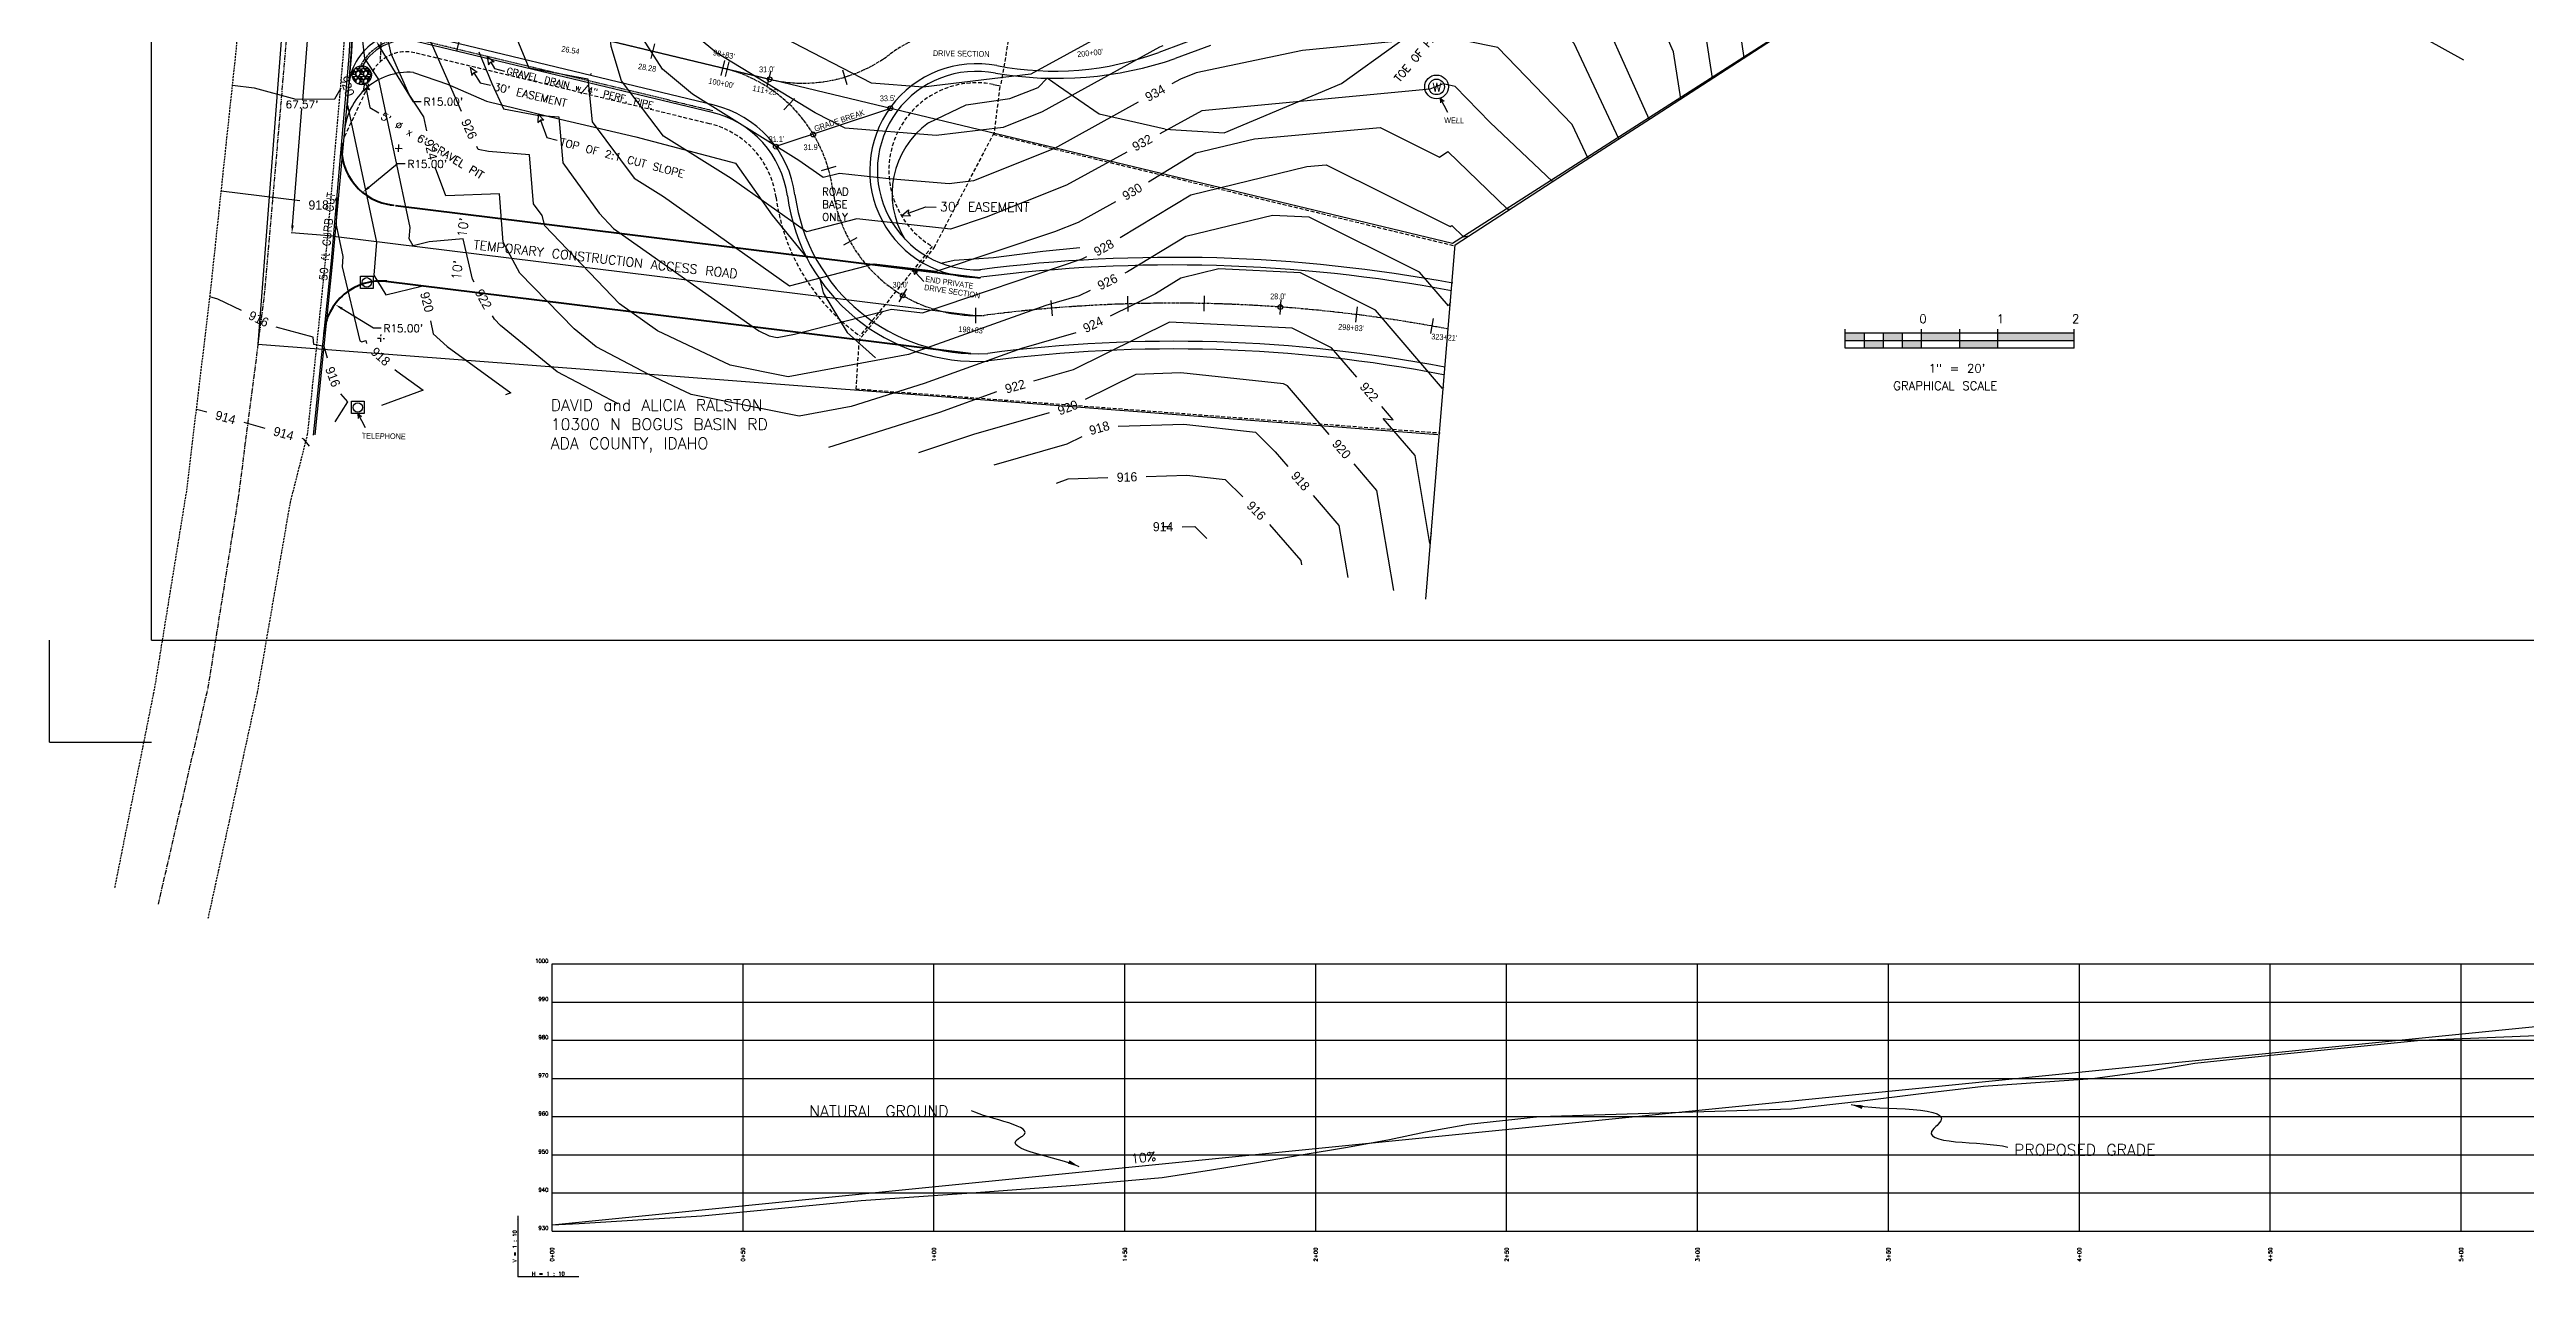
# Model space of a CAD drawing. Header units: inches. Extents: x 798 to 1921, y 392 to 1318.
# Drawn here: x 798 to 1447, y 392 to 714 of the extents above; entities that cross this region are included whole.
import ezdxf
from ezdxf.enums import TextEntityAlignment as Align

# ---------------------------------------------------------------- set-up
doc = ezdxf.new("R2010")
doc.units = ezdxf.units.IN
doc.header["$MEASUREMENT"] = 0
for name, pattern in [('CENTER', [2, 1.25, -0.25, 0.25, -0.25]), ('CENTER2', [1.125, 0.75, -0.125, 0.125, -0.125]), ('DASHED', [0.75, 0.5, -0.25]), ('DASHED2', [0.375, 0.25, -0.125]), ('DASHEDX2', [1.5, 1, -0.5]), ('Solid', [0, 0])]:
    doc.linetypes.add(name, pattern=pattern)
for name, color, linetype in [('ADJOINER', 1, 'Continuous'), ('BOUNDARY', 6, 'Continuous'), ('CENTERLINE', 7, 'CENTER'), ('CTEXT', 251, 'Continuous'), ('CTR', 251, 'Continuous'), ('CTRINDEX', 7, 'Continuous'), ('D-CL', 5, 'CENTER2'), ('D-SCRATCH', 4, 'Continuous'), ('D-TEXT', 1, 'Continuous'), ('D-VERT ALIGN', 5, 'Continuous'), ('D-WATER', 4, 'Continuous'), ('Dim', 2, 'Continuous'), ('EP', 7, 'DASHED'), ('EX-FENCE', 1, 'FENCE_B_1-00_0-10'), ('FLOWLINE', 1, 'Continuous'), ('GRID', 9, 'Continuous'), ('GRIDTEXT', 7, 'Continuous'), ('LAYER_2', 7, 'Continuous'), ('Object', 4, 'Continuous'), ('PRVT DRV', 8, 'DASHEDX2'), ('Rebar', 5, 'Continuous'), ('S-EXISTING GRADE', 1, 'Continuous'), ('TBC', 7, 'Continuous'), ('Text', 3, 'Continuous'), ('TEXT100', 1, 'Continuous'), ('TOPS', 1, 'DASHED2')]:
    doc.layers.add(name, color=color, linetype=linetype)
doc.styles.add('ROMANC', font='txt')
doc.styles.add('SPHAND', font='SPHAND', dxfattribs={"bigfont": 'SPHAND'})
doc.styles.get("Standard").update_dxf_attribs({"font": 'txt.shx', "height": 2})
doc.linetypes.add('FENCE_B_1-00_0-10', pattern='A,0.7,-0.15,[10,scadline.shx,S=0.1,R=0,X=0,Y=0],-0.15', length=1)
doc.dimstyles.get("Standard").update_dxf_attribs({"dimtxt": 1.5, "dimasz": 0.75, "dimexe": 0.18, "dimexo": 0.0625, "dimgap": 0.09, "dimtad": 0, "dimtih": 1, "dimtoh": 1, "dimzin": 0, "dimdsep": 46, "dimtxsty": 'Standard', "dimcen": 0.09, "dimadec": 0, "dimazin": 0, "dimtfac": 1, "dimtofl": 0, "dimtmove": 0, "dimatfit": 3, "dimfxl": 1, "dimtolj": 1, "dimtzin": 0, "dimarcsym": 0})

# ---------------------------------------------------------------- blocks, each defined once
blk = doc.blocks.new('*D14')
at = {"layer": 'Defpoints', "color": 0}
for p in [(883.78, 715.97), (891.62, 703.18)]:
    blk.add_point(p, dxfattribs=at)
at = {"layer": 'Dim', "color": 0, "lineweight": -2}
for p, q in [((893.53, 700.05), (884.83, 714.26)), ((895.53, 700.05), (893.53, 700.05))]:
    blk.add_line(p, q, dxfattribs=at)
at = {"layer": 'Dim', "color": 0}
blk.add_solid([(885.11, 714.44), (884.54, 714.09), (883.78, 715.97)], dxfattribs=at)
at = {"layer": 'Dim', "color": 0, "insert": (901.36, 700.05), "char_height": 2, "attachment_point": 5}
blk.add_mtext("\\A1;R15.00'", dxfattribs=at)
blk = doc.blocks.new('Tick')
at = {"layer": 'D-SCRATCH'}
blk.add_line((0, -2), (0, 2), dxfattribs=at)
blk = doc.blocks.new('*D26')
at = {"layer": 'Defpoints', "color": 0, "linetype": 'Continuous'}
for p in [(877.89, 732.16), (861.72, 665.65), (872.59, 664.8)]:
    blk.add_point(p, dxfattribs=at)
at = {"layer": 'PRVT DRV', "color": 0, "linetype": 'Continuous', "lineweight": -2}
for p, q in [((866.86, 731.02), (864.45, 700.42)), ((877.83, 732.16), (866.83, 733.03)), ((861.87, 667.65), (864.28, 698.24)), ((872.53, 664.8), (861.54, 665.67))]:
    blk.add_line(p, q, dxfattribs=at)
at = {"layer": 'PRVT DRV', "color": 0, "linetype": 'Continuous'}
for points in [[(866.52, 731.04), (867.19, 730.99), (867.01, 733.01)], [(861.54, 667.67), (862.21, 667.62), (861.72, 665.65)]]:
    blk.add_solid(points, dxfattribs=at)
at = {"layer": 'PRVT DRV', "color": 0, "linetype": 'Continuous', "lineweight": 9, "insert": (864.36, 699.33), "char_height": 2, "attachment_point": 5}
blk.add_mtext("\\A1;67.57'", dxfattribs=at)
blk = doc.blocks.new('*D27')
at = {"layer": 'Defpoints', "color": 0}
for p in [(873.13, 646.89), (885.85, 638.94)]:
    blk.add_point(p, dxfattribs=at)
at = {"layer": 'Dim', "color": 0, "lineweight": -2}
for p, q in [((883.07, 640.68), (874.83, 645.83)), ((885.07, 640.68), (883.07, 640.68))]:
    blk.add_line(p, q, dxfattribs=at)
at = {"layer": 'Dim', "color": 0}
blk.add_solid([(875, 646.11), (874.65, 645.55), (873.13, 646.89)], dxfattribs=at)
at = {"layer": 'Dim', "color": 0, "insert": (890.91, 640.68), "char_height": 2, "attachment_point": 5}
blk.add_mtext("\\A1;R15.00'", dxfattribs=at)
blk = doc.blocks.new('*D28')
at = {"layer": 'Defpoints', "color": 0}
for p in [(891.9, 685.82), (880.28, 676.34)]:
    blk.add_point(p, dxfattribs=at)
at = {"layer": 'Dim', "color": 0, "lineweight": -2}
for p, q in [((889.35, 683.74), (881.83, 677.6)), ((891.35, 683.74), (889.35, 683.74))]:
    blk.add_line(p, q, dxfattribs=at)
at = {"layer": 'Dim', "color": 0}
blk.add_solid([(881.62, 677.86), (882.04, 677.35), (880.28, 676.34)], dxfattribs=at)
at = {"layer": 'Dim', "color": 0, "insert": (897.18, 683.74), "char_height": 2, "attachment_point": 5}
blk.add_mtext("\\A1;R15.00'", dxfattribs=at)

msp = doc.modelspace()

# ---------------------------------------------------------------- hatches: boundary and pattern name
at = {"layer": 'Object'}
h = msp.add_hatch(dxfattribs=at)
h.set_pattern_fill('GRAVEL', color=256, scale=2, style=0)
h.set_pattern_definition([(228.0128, (-2.1237, 4.34445), (-15.999996464, -18.000002683), [0.269072, -26.638176]), (184.9697, (-2.3037, 4.14445), (24.000002103, 1.999982614), [0.461736, -45.71185]), (132.5104, (-2.7637, 4.10445), (19.999981437, -22.000017348), [0.325576, -32.232064]), (267.2737, (-3.5437, 3.60445), (1.9999920355, 40.00000059), [0.420476, -41.627116]), (292.8337, (-3.5637, 3.18445), (-10.000019811, 23.9999928236), [0.41231, -40.818746]), (357.2737, (-3.4037, 2.80445), (-40.00000059, 1.9999920355), [0.420476, -41.627116]), (37.6942, (-2.9837, 2.78445), (-26.0000146912, -19.9999808103), [0.556058, -55.049698]), (72.2553, (-2.5437, 3.12445), (14.0000215254, 43.9999924625), [0.524976, -51.972642]), (121.4296, (-2.3837, 3.62445), (-16.000016468, 25.999990073), [0.4219, -41.768146]), (175.2364, (-2.6037, 3.98445), (22.000001893, -1.999983065), [0.481664, -23.601526]), (222.3974, (-3.0837, 4.02445), (-24.000014702, -21.999984164), [0.622896, -61.66675]), (138.8141, (-1.5637, 3.58445), (-14.000005894, 11.999994627), [0.212602, -21.047688]), (171.4692, (-1.7237, 3.72445), (25.99999657, -4.00001582), [0.404474, -40.043022]), (225, (-2.1237, 3.7845), (-2e-16, -2.0000006), [0.282842, -2.545584]), (203.1986, (-2.2637, 4.02445), (9.99999946, 4.00000265), [0.152316, -15.07923]), (291.8014, (-2.4037, 3.96445), (-1.99999982, 6.00000055), [0.215406, -10.554924]), (30.9638, (-2.3237, 3.76445), (5.99999604, 4.00000497), [0.349858, -11.312046]), (161.5651, (-2.0237, 3.94445), (4.00000087, -1.9999968), [0.252982, -6.071574]), (16.3895, (-3.5637, 3.96445), (20.000004397, 5.99998542), [0.3544, -35.08569]), (70.3462, (-3.2237, 4.06445), (-7.999990495, -22.000004271), [0.297322, -29.434816]), (293.1986, (-2.0237, 4.34445), (-4.00000265, 9.99999946), [0.30463, -14.926916]), (343.6105, (-1.9037, 4.06445), (-20.000004397, 5.99998542), [0.3544, -35.08569]), (339.444, (-3.5637, 2.72445), (-10.00000369, 3.999991993), [0.34176, -16.746248]), (294.7751, (-3.2437, 2.60445), (-9.999984378, 22.000006844), [0.286356, -28.349286]), (66.8014, (-2.0037, 2.34445), (4.00000265, 9.99999946), [0.30463, -14.926916]), (17.354, (-1.8837, 2.62445), (-26.000004038, -7.999989005), [0.335262, -33.190848]), (69.444, (-2.9837, 2.34445), (-3.999991993, -10.00000369), [0.17088, -16.917128]), (101.3099, (-2.1237, 2.34445), (-1.99999526, 8.0000015), [0.10198, -10.096058]), (165.9638, (-2.1437, 2.44445), (6.0000011, -1.99999611), [0.41231, -7.8339]), (186.009, (-2.5437, 2.54445), (19.999999502, 1.999998635), [0.3821, -37.827846]), (303.6901, (-2.3237, 3.58445), (-2.00000267, 3.99999912), [0.288444, -6.922658]), (353.1572, (-2.1637, 3.34445), (33.999998731, -4.000015996), [0.503588, -49.855126]), (60.9454, (-1.6637, 3.28445), (-8.000000054, -14.00000077), [0.205912, -20.385348]), (90, (-1.5637, 3.4645), (-2, 2), [0.12, -1.88]), (120.2564, (-2.5837, 2.60445), (7.999989774, -14.000004912), [0.277848, -27.50704]), (48.0128, (-2.7237, 2.84445), (15.999996464, 18.000002683), [0.538144, -26.369104]), (0, (-2.3637, 3.2445), (2, 2), [0.52, -1.48]), (325.3048, (-1.8437, 3.24445), (-19.999988518, 14.000017219), [0.316228, -31.306548]), (254.0546, (-1.5837, 3.06445), (-1.99999978, -8.00000025), [0.291204, -14.269016]), (207.646, (-1.6637, 2.78445), (-37.9999916144, -20.0000154263), [0.47413, -46.938948]), (175.4261, (-2.0837, 2.56445), (-26.0000011166, 1.9999896023), [0.501598, -49.658148])])
edge = h.paths.add_edge_path()
edge.add_arc((880.019, 707.015), 2.5, 0, 360)
at = {"layer": 'Text'}
h = msp.add_hatch(color=256, dxfattribs=at)
h.paths.add_polyline_path([(1273.55, 639.457), (1268.55, 639.457), (1268.55, 637.457), (1273.55, 637.457)])
h.paths.add_polyline_path([(1278.55, 637.457), (1273.55, 637.457), (1273.55, 635.457), (1278.55, 635.457)])
h.paths.add_polyline_path([(1283.55, 639.457), (1278.55, 639.457), (1278.55, 637.457), (1283.55, 637.457)])
h.paths.add_polyline_path([(1288.55, 637.457), (1283.55, 637.457), (1283.55, 635.457), (1288.55, 635.457)])
h.paths.add_polyline_path([(1298.55, 639.457), (1288.55, 639.457), (1288.55, 637.457), (1298.55, 637.457)])
h.paths.add_polyline_path([(1308.55, 637.457), (1298.55, 637.457), (1298.55, 635.457), (1308.55, 635.457)])
h.paths.add_polyline_path([(1328.55, 639.457), (1308.55, 639.457), (1308.55, 637.457), (1328.55, 637.457)])

# ---------------------------------------------------------------- linework, layer by layer
at = {"layer": 'ADJOINER'}
for p, q in [((860.353, 735.359), (852.773, 636.486)), ((852.773, 636.486), (1161.873, 612.88))]:
    msp.add_line(p, q, dxfattribs=at)
at = {"layer": 'ADJOINER', "color": 7, "lineweight": 60}
for p, q in [((888.806, 672.872), (1041.98, 653.948)), ((886.353, 653.023), (1039.528, 634.099))]:
    msp.add_line(p, q, dxfattribs=at)
at = {"layer": 'ADJOINER', "color": 5, "linetype": 'Continuous', "ltscale": 20}
msp.add_line((872.594, 664.799), (1040.754, 644.024), dxfattribs=at)
at = {"layer": 'BOUNDARY'}
for p, q in [((1328.614, 767.268), (1165.723, 662.898)), ((1165.723, 662.898), (885.054, 730.433))]:
    msp.add_line(p, q, dxfattribs=at)
at = {"layer": 'CENTERLINE', "flags": 128}
msp.add_lwpolyline([(826.757, 489.788), (839.815, 546.667), (847.726, 596.403), (854.564, 649.46), (860.055, 713.178), (863.565, 765.577), (867.098, 814.208), (870.635, 867.286), (881.665, 930.929), (889.646, 958.989), (897.906, 973.964), (924.163, 1015.747), (962.281, 1060.133), (997.501, 1096.335), (1039.899, 1139.505), (1076.512, 1178.056), (1110.05, 1217.188), (1138.415, 1265.252), (1155.94, 1316.876)], dxfattribs=at)
at = {"layer": 'CTR'}
for points, elevation in [([(1098.944, 728.438), (1096.096, 727.842), (1083.508, 722.748), (1055.229, 707.239), (1027.062, 703.87), (1013.554, 704.947), (990.537, 716.769), (979.258, 723.624), (977.059, 725.454), (971.435, 732.451), (966.832, 736.078), (963.185, 740.483), (962.586, 747.16), (961.774, 750.043), (959.374, 750.584), (948.489, 748.404), (941.621, 769.092), (930.328, 788.328), (923.54, 806.269), (917.155, 836.45)], 938), ([(1089.828, 714.719), (1088.968, 714.371), (1058.25, 697.422), (1047.988, 693.32), (1030.474, 691.215), (1006.62, 693.117), (998.732, 697.169), (972.953, 712.836), (967.928, 717.018), (957.613, 730.187), (956.419, 740.222), (941.719, 738.034), (936.317, 751.765), (931.767, 765.473), (928.157, 771.62), (914.355, 808.104), (911.934, 819.543)], 936), ([(1083.382, 699.905), (1061.415, 687.795), (1040.22, 679.321), (1033.886, 678.56), (1018.032, 679.824), (1005.174, 681.27), (1000.891, 680.169), (994.512, 684.692), (966.648, 702.048), (958.796, 708.583), (952.815, 717.889), (951.355, 722.803), (950.814, 729.143), (945.464, 729.987), (935.921, 728.666), (932.179, 736.635), (922.924, 760.816), (922.213, 763.761), (917.429, 777.535), (909.69, 797.989)], 934), ([(906.116, 697.525), (896.948, 718.367), (894.355, 729.798), (891.132, 735.537), (891.462, 737.245), (889.651, 750.574), (885.823, 763.835), (883.469, 776.308), (881.943, 787.234), (881.861, 790.199)], 926), ([(1080.416, 686.861), (1064.581, 678.168), (1043.581, 669.772), (1034.233, 666.646), (1009.708, 669.403), (996.474, 666.002), (976.766, 679.975), (959.049, 691.041), (948.078, 705.492), (945.359, 714.534), (945.104, 717.532), (932.133, 719.576), (930.122, 719.298), (923.694, 732.987), (914.977, 755.239), (912.926, 763.739), (908.006, 777.686)], 932), ([(1242.097, 711.559), (1237.152, 745.085), (1235.002, 749.374), (1212.822, 769.927), (1206.549, 772.671), (1186.066, 773.147), (1162.233, 768.996), (1139.246, 764.18), (1132.545, 763.577)], 944), ([(897.06, 692.438), (896.304, 696.078), (892.423, 701.931), (887.716, 712.59), (885.049, 724.34), (880.145, 761.062), (879.858, 760.641), (863.051, 757.894), (861.288, 758.405), (850.198, 759.759)], 924), ([(1233.796, 706.191), (1229.943, 731.36), (1225.622, 741.096), (1203.221, 760.9), (1175.149, 762.344), (1144.635, 755.951), (1125.294, 754.212)], 942), ([(1217.205, 695.461), (1200.172, 733.479), (1198.405, 735.041), (1196.21, 735.151), (1163.94, 741.28), (1155.413, 739.494), (1149, 738.917), (1108.81, 730.503)], 938), ([(1209.207, 690.308), (1197.559, 715.278), (1188.735, 724.399), (1159.608, 730.11), (1153.505, 729.516), (1099.275, 718.163)], 936), ([(909.443, 652.773), (909, 653.581), (906.55, 664.103), (897.66, 663.327), (893.485, 662.317), (892.406, 664.092), (892.653, 667.086), (884.491, 705.857), (880.847, 711.352), (880.245, 715.976)], 922), ([(1201.21, 685.155), (1197.036, 694.103), (1177.566, 714.229), (1161.593, 717.474), (1159.676, 716.737), (1126.38, 713.493), (1098.568, 707.67), (1094.427, 705.994), (1092.209, 704.772)], 934), ([(910.685, 713.131), (914.077, 704.838), (917.129, 698.222), (925.919, 696.569), (931.588, 696.128), (932.687, 684.032), (942.154, 670.841), (945.97, 666.866), (984.008, 639.998), (986.693, 638.732), (988.838, 638.302), (993.324, 639.129), (1018.774, 645.67), (1026.912, 644.756), (1068.648, 658.876), (1069.896, 659.492)], 928), ([(1191.909, 679.133), (1175.526, 694.621), (1166.396, 704.059), (1163.226, 704.703), (1159.743, 703.365), (1100.047, 697.639), (1089.074, 691.614)], 932), ([(1070.802, 650.628), (1067.879, 649.183), (1059.152, 646.688), (1023.177, 633.792), (991.703, 627.984), (976.508, 631.035), (957.492, 640.001), (947.491, 647.065), (927.964, 667.535), (927.215, 670.269), (925.008, 673.261), (923.978, 686.165), (913.17, 687.006), (910.525, 687.503), (910.175, 688.299)], 926), ([(1066.994, 639.458), (1052.843, 635.411), (1027.294, 626.249), (1008.214, 620.185), (994.567, 617.666), (966.322, 623.338), (955.226, 628.57), (941.439, 635.801), (935.632, 640.563), (921.448, 655.143), (917.064, 663.249), (916.107, 675.948), (902.004, 675.355), (899.29, 682.621)], 924), ([(1078.666, 664.443), (1097.157, 675.698), (1127.546, 683.049), (1132.563, 683.496), (1165.081, 667.337), (1165.501, 667.616), (1168.58, 664.65), (1170.006, 664.891)], 928), ([(843.218, 676.699), (863.822, 674.133)], 918), ([(873.079, 674.218), (873.465, 674.855), (873.305, 667.732), (875.06, 659.474), (874.842, 656.83), (879.458, 637.404), (879.991, 637.097), (881.075, 637.489), (881.232, 636.677)], 918), ([(1165.164, 647.576), (1164.62, 646.555), (1157.05, 655.387), (1128.167, 669.801), (1118.513, 670.243), (1095.858, 664.762), (1080.569, 655.457), (1079.838, 655.095)], 926), ([(1163.299, 625.298), (1163.109, 624.942), (1145.521, 645.464), (1125.913, 655.249), (1104.492, 656.23), (1094.559, 653.827), (1087.855, 649.747), (1076.038, 643.905)], 924), ([(848.473, 645.341), (842.271, 648.335), (840.236, 648.898)], 916), ([(947.129, 620.91), (931.188, 629.272), (916.354, 641.434), (914.762, 643.071), (914.288, 643.935)], 922), ([(1140.591, 627.841), (1133.991, 635.541), (1123.66, 640.697), (1091.601, 642.287), (1066.339, 629.798), (1055.979, 626.836)], 922), ([(871.049, 632.822), (870.163, 635.941), (867.425, 636.436), (867.266, 638.338), (857.553, 640.966)], 916), ([(888.69, 629.91), (889.182, 629.465), (896.05, 624.478), (885.143, 620.492)], 918), ([(873.075, 616.192), (876.392, 621.403), (874.526, 623.519)], 916), ([(1046.293, 624.048), (1031.284, 618.666), (1002.287, 609.449)], 922), ([(839.471, 618.668), (836.722, 619.429)], 914), ([(1160.128, 587.108), (1159.783, 584.254), (1155.875, 607.379), (1147.531, 617.035), (1150.162, 616.673), (1147.151, 620.187)], 922), ([(854.684, 614.461), (849.186, 615.982)], 914), ([(866.327, 609.778), (864.851, 611.65), (864.4, 611.774)], 914), ([(1045.66, 604.94), (1064.799, 610.413), (1068.67, 612.326)], 918), ([(1078.146, 615.04), (1095.288, 615.609), (1114.106, 613.503), (1119.221, 608.359), (1122.561, 604.494)], 918), ([(1061.965, 600.13), (1065.008, 601.204), (1075.404, 601.549)], 916), ([(1085.479, 601.883), (1096.073, 602.235), (1106.158, 601.106), (1110.749, 596.49)], 916), ([(1129.151, 596.867), (1135.925, 589.027), (1138.236, 575.357)], 918), ([(1092.036, 588.701), (1089.639, 588.697)], 914), ([(1094.924, 588.705), (1098.21, 588.71), (1101.31, 585.592)], 914), ([(1117.797, 589.287), (1125.95, 579.851), (1126.143, 578.709)], 916)]:
    msp.add_lwpolyline(points, dxfattribs=dict(at, elevation=elevation))
at = {"layer": 'CTRINDEX'}
for points, elevation in [([(1225.494, 700.822), (1223.606, 713.158), (1212.897, 737.287), (1200.813, 747.971), (1185.802, 748.724), (1169.544, 751.812), (1150.024, 747.722), (1135.342, 746.402), (1114.943, 742.132)], 940), ([(913.483, 733.93), (923.733, 708.94), (939.197, 706.091), (940.366, 694.804), (951.391, 680.023), (959.021, 675.258), (992.058, 651.836), (1014.241, 657.537), (1030.573, 655.701), (1061.488, 666.038), (1067.747, 668.54), (1077.467, 673.896)], 930), ([(846.161, 704.379), (851.794, 703.678), (862.771, 700.765), (872.926, 700.856), (874.65, 703.698)], 920), ([(876.241, 699.114), (883.857, 663.28), (883.141, 654.596), (886.27, 649.451), (895.644, 651.765)], 920), ([(1086.094, 679.109), (1098.456, 686.633), (1113.796, 690.344), (1146.748, 693.281), (1162.299, 685.553), (1164.433, 686.975), (1180.116, 671.87), (1180.957, 672.012)], 930), ([(898.032, 642.616), (898.681, 639.255), (902.384, 635.913), (919.067, 623.798), (917.673, 623.289)], 920), ([(1133.363, 612.868), (1122.462, 625.618), (1121.406, 626.145), (1094.502, 628.983), (1082.737, 628.593), (1069.484, 622.041)], 920), ([(1060.076, 618.535), (1040.225, 612.859), (1025.86, 608.091)], 920), ([(1150.328, 572.006), (1145.9, 598.203), (1139.913, 605.206)], 920)]:
    msp.add_lwpolyline(points, dxfattribs=dict(at, elevation=elevation))
at = {"layer": 'D-CL'}
msp.add_line((971.919, 697.703), (894.732, 716.276), dxfattribs=at)
for points in [[(1051.314, 718.61, 0.2327945), (1018.314, 712.473, -0.2229483), (986.691, 705.977)], [(1164.552, 640.494, 0.0793803), (1043.016, 644.074, -0.3906126), (1003.383, 676.981, 0.3097705), (974.609, 708.884)]]:
    msp.add_lwpolyline(points, format="xyb", dxfattribs=at)
msp.add_arc((891.574, 703.151), 13.5, 76.470556, 152.001822, dxfattribs=at)
at = {"layer": 'D-VERT ALIGN'}
msp.add_line((929.87, 405.755), (1556.768, 468.483), dxfattribs=at)
at = {"layer": 'D-WATER'}
for radius in [3.099, 2.041]:
    msp.add_circle((1161.51, 703.949), radius, dxfattribs=at)
at = {"layer": 'Dim'}
for q in [(798.231, 558.934), (824.897, 532.267)]:
    msp.add_line((798.231, 532.267), q, dxfattribs=at)
at = {"layer": 'EP', "flags": 128}
for points in [[(815.366, 494.188), (825.833, 546.608), (834.212, 598.375), (840.473, 650.89), (847.183, 713.991), (850.675, 766.998), (853.907, 814.538), (857.897, 868.533), (868.588, 933.62), (886.027, 980.441), (913.363, 1022.139), (952.6, 1068.044), (989.064, 1105.603), (1030.724, 1148.237), (1066.963, 1186.965), (1099.321, 1224.707), (1125.398, 1270.364), (1141.823, 1318.431)], [(865.837, 612.877), (870.546, 658.541), (875.183, 712.044), (878.33, 764.632), (881.797, 815.299), (883.182, 866.269), (893.641, 927.815), (909.862, 970.164), (935.359, 1009.999), (971.682, 1051.993), (1006.201, 1087.959), (1048.725, 1131.061), (1086.207, 1169.881), (1105.094, 1192.489)]]:
    msp.add_lwpolyline(points, dxfattribs=at)
at = {"layer": 'EP'}
for points in [[(861.317, 595.05), (865.837, 612.877)], [(839.809, 486.099), (852.705, 545.278), (861.317, 595.05)]]:
    msp.add_lwpolyline(points, dxfattribs=at)
at = {"layer": 'EX-FENCE', "flags": 128}
msp.add_lwpolyline([(1158.687, 569.689), (1162.303, 613.403), (1166.419, 662.559), (1196.744, 682.277), (1217.514, 695.66), (1252.448, 718.254), (1281.498, 736.974), (1311.109, 755.962), (1328.541, 767.23), (1351.975, 754.277), (1397.864, 729.178), (1430.464, 711.077)], dxfattribs=at)
at = {"layer": 'FLOWLINE'}
msp.add_lwpolyline([(867.329, 612.723), (872.039, 658.399), (876.679, 711.934), (879.827, 764.536), (883.296, 815.227), (884.679, 866.122), (895.095, 927.417), (911.208, 969.485), (936.564, 1009.1), (972.791, 1050.982), (1007.276, 1086.913), (1049.799, 1130.014), (1087.323, 1168.877), (1107.38, 1192.886)], dxfattribs=at)
at = {"layer": 'GRID'}
for p, q in [((929.87, 474.131), (1579.87, 474.131)), ((929.87, 404.131), (929.87, 474.131)), ((979.87, 404.131), (979.87, 474.131)), ((1029.87, 404.131), (1029.87, 474.131)), ((1079.87, 404.131), (1079.87, 474.131)), ((1129.87, 404.131), (1129.87, 474.131)), ((1179.87, 404.131), (1179.87, 474.131)), ((1229.87, 404.131), (1229.87, 474.131)), ((1279.87, 404.131), (1279.87, 474.131)), ((1329.87, 404.131), (1329.87, 474.131)), ((1379.87, 404.131), (1379.87, 474.131)), ((1429.87, 404.131), (1429.87, 474.131)), ((929.87, 464.131), (1579.87, 464.131)), ((929.87, 454.131), (1579.87, 454.131)), ((929.87, 444.131), (1579.87, 444.131)), ((929.87, 434.131), (1579.87, 434.131)), ((929.87, 424.131), (1579.87, 424.131)), ((929.87, 414.131), (1579.87, 414.131)), ((929.87, 404.131), (1579.87, 404.131))]:
    msp.add_line(p, q, dxfattribs=at)
at = {"layer": 'GRIDTEXT'}
for p in [(920.87, 408.131), (936.87, 392.131)]:
    msp.add_line(p, (920.87, 392.131), dxfattribs=at)
for points in [[(920.703, 407.131), (921.037, 407.131), (920.87, 408.131)], [(935.87, 392.298), (935.87, 391.965), (936.87, 392.131)]]:
    msp.add_solid(points, dxfattribs=at)
at = {"layer": 'LAYER_2'}
for p, q in [((972.27, 699.162), (877.887, 721.872)), ((971.802, 697.217), (894.615, 715.79)), ((1102.273, 714.802), (1093.085, 711.402, 60.047))]:
    msp.add_line(p, q, dxfattribs=at)
msp.add_lwpolyline([(1101.909, 717.866), (1088.746, 712.994)], dxfattribs=at)
at = {"layer": 'Object'}
for p, q in [((879.622, 747.701), (876.134, 697.823)), ((904.884, 713.319), (910.499, 736.653)), ((878.524, 732.004), (986.691, 705.977)), ((1136.644, 704.875), (1165.763, 725.77)), ((893.597, 707.748), (902.477, 704.685)), ((908.441, 709.11), (908.852, 706.922)), ((908.441, 709.11), (910.239, 707.797)), ((908.852, 706.922), (909.384, 707.616)), ((910.239, 707.797), (909.384, 707.616)), ((909.384, 707.616), (911.023, 705.017)), ((912.888, 711.901), (913.242, 709.703)), ((912.888, 711.901), (914.651, 710.541)), ((913.242, 709.703), (913.792, 710.382)), ((914.651, 710.541), (913.792, 710.382)), ((913.792, 710.382), (914.739, 708.79)), ((914.739, 708.79), (917.411, 708.099)), ((940.015, 707.186), (940.2, 707.562, 15.995)), ((880.763, 705.041), (880.389, 702.846)), ((880.389, 702.846), (881.128, 703.313)), ((880.763, 705.041), (881.993, 703.186)), ((881.128, 703.313), (882.13, 698.578)), ((881.993, 703.186), (881.128, 703.313)), ((902.477, 704.685), (912.698, 700.187)), ((911.023, 705.017), (913.711, 704.389)), ((1038.347, 699.237), (1049.705, 700.89)), ((1049.705, 700.89), (1057.13, 703.794)), ((1057.13, 703.794), (1059.528, 706.214)), ((1062.468, 704.176), (1059.528, 706.214)), ((1073.15, 696.769), (1062.468, 704.176)), ((1105.901, 691.95), (1136.644, 704.875)), ((882.13, 698.578), (884.491, 697.148)), ((912.698, 700.187), (931.989, 695.493)), ((926.176, 696.841), (926.134, 694.614)), ((926.134, 694.614), (926.796, 695.186)), ((926.176, 696.841), (927.67, 695.189)), ((927.67, 695.189), (926.796, 695.186)), ((926.796, 695.186), (928.492, 690.653)), ((931.989, 695.493), (951.746, 690.82)), ((1018.256, 698.193), (988.451, 688.287)), ((1028.484, 694.495), (1038.347, 699.237)), ((1090.454, 692.905), (1073.15, 696.769)), ((928.492, 690.653), (931.16, 689.949)), ((951.746, 690.82), (977.877, 683.938)), ((1090.454, 692.905), (1105.901, 691.95)), ((977.877, 683.938), (987.535, 670.351)), ((987.535, 670.351), (996.647, 659.032)), ((1021.494, 670.246), (1023.163, 671.72)), ((1021.494, 670.246), (1023.72, 670.177)), ((1023.157, 670.846), (1027.709, 672.489)), ((1023.163, 671.72), (1023.157, 670.846)), ((1023.72, 670.177), (1023.157, 670.846)), ((1027.709, 672.489), (1030.469, 672.471)), ((1058.404, 660.896), (1068.096, 661.845)), ((1031.703, 657.76), (1035.184, 658.501)), ((1035.184, 658.501), (1045.482, 659.25)), ((1045.482, 659.25), (1058.404, 660.896)), ((1000.099, 653.331), (1000.844, 650.004)), ((1000.844, 650.004), (1007.115, 639.56)), ((1007.115, 639.56), (1014.59, 632.914))]:
    msp.add_line(p, q, dxfattribs=at)
msp.add_circle((880.019, 707.015), 2.5, dxfattribs=at)
for centre, radius, start, end in [((891.574, 703.151), 15, 76.470556, 174.82624), ((891.574, 703.151), 13, 76.470556, 150.734726), ((892.363, 690.819), 16.974, 85.833042, 180.219684), ((1041.047, 682.023), 28, 79.07487, 272.24514), ((1041.047, 682.023), 26, 79.07487, 272.24514), ((1062.045, 801.071, 60.047), 94.89, 260.249929, 289.094149), ((1061.327, 787.083), 79, 259.07487, 290.308704), ((1061.327, 787.083), 84, 259.07487, 260.41034), ((965.719, 671.939), 26, 7.624808, 76.470556), ((965.719, 671.939), 28, 7.624808, 76.470556), ((1041.645, 675.945), 22.744, 125.355268, 211.532237), ((1041.047, 682.023), 50, 187.624808, 273.460314), ((1041.047, 682.023), 48, 187.624808, 273.460314), ((1092.581, 261.931), 397.344, 79.387348, 97.329613), ((1092.581, 261.931), 395.344, 79.387348, 97.329613), ((1092.581, 261.931), 375.344, 79.075769, 97.445259), ((1092.581, 261.931), 373.344, 79.075769, 97.445259)]:
    msp.add_arc(centre, radius, start, end, dxfattribs=at)
at = {"layer": 'PRVT DRV'}
for p, q in [((1052.3, 733.814), (1047.333, 704.257)), ((971.1, 694.3), (893.913, 712.873)), ((881.614, 704.053), (875.39, 690.754)), ((1029.446, 662.163), (1010.48, 638.725))]:
    msp.add_line(p, q, dxfattribs=at)
at = {"layer": 'PRVT DRV', "color": 2}
for p, q in [((1047.115, 703.972), (1045.611, 691.853)), ((1029.942, 661.815), (1045.553, 691.736)), ((1045.392, 691.548), (1165.841, 662.39)), ((887.488, 672.99, -458.981), (889.376, 672.904, 459.019)), ((1024.937, 655.421), (1030.012, 661.867)), ((885.61, 653.047, -458.981), (887.498, 652.96, 459.019)), ((1016.268, 644.923), (1010.227, 637.62)), ((1010.246, 637.642), (1009.411, 624.829)), ((1009.411, 624.829), (1162.436, 613.277))]:
    msp.add_line(p, q, dxfattribs=at)
at = {"layer": 'PRVT DRV', "color": 7, "linetype": 'Continuous'}
for p, q in [((888.717, 687.909, -452.254), (890.605, 687.823, 465.746)), ((889.605, 686.937, -452.254), (889.691, 688.825, 465.746))]:
    msp.add_line(p, q, dxfattribs=at)
at = {"layer": 'PRVT DRV', "color": 7}
for p, q in [((884.087, 638.125, -459), (885.975, 638.039, 459)), ((884.975, 637.152, -459), (885.061, 639.04, 459))]:
    msp.add_line(p, q, dxfattribs=at)
at = {"layer": 'PRVT DRV'}
for centre, radius, start, end in [((891.574, 703.151), 10, 76.470556, 174.82624), ((1041.047, 682.023), 23, 79.07487, 239.707469), ((965.719, 671.939), 23, 7.624808, 76.470556), ((1041.047, 682.023), 53, 187.624808, 234.778847)]:
    msp.add_arc(centre, radius, start, end, dxfattribs=at)
at = {"layer": 'PRVT DRV', "color": 7, "linetype": 'Continuous', "lineweight": 60}
for centre, start, end in [((889.727, 687.891, 0.019), 174.950725, 264.291011), ((885.016, 638.083), 84.074186, 175.546006)]:
    msp.add_arc(centre, 14.997, start, end, dxfattribs=at)
at = {"layer": 'Rebar'}
for q in [(824.897, 1225.601), (1731.564, 558.934)]:
    msp.add_line((824.897, 558.934), q, dxfattribs=at)
at = {"layer": 'S-EXISTING GRADE'}
msp.add_lwpolyline([(929.87, 405.755), (936.986, 406.131), (969.09, 408.131), (989.941, 410.131), (1010.793, 412.131), (1039.701, 414.131), (1066.818, 416.131), (1089.614, 418.131), (1102.551, 420.131), (1114.333, 422.131), (1126.086, 424.131), (1138.151, 426.131), (1149.184, 428.131), (1158.633, 430.131), (1169.835, 432.131), (1188.511, 434.131), (1254.501, 436.131), (1272.308, 438.131), (1287.698, 440.131), (1304.737, 442.131), (1333.301, 444.131), (1348.302, 446.131), (1360.11, 448.131), (1379.108, 450.131), (1399.196, 452.131), (1419.284, 454.131), (1469.212, 456.131)], dxfattribs=at)
at = {"layer": 'TBC'}
msp.add_lwpolyline([(867.796, 612.813), (872.455, 658.347), (877.297, 711.813), (880.381, 764.396), (883.849, 815.097), (885.408, 866.277), (895.684, 927.017), (911.669, 969.309), (937.116, 1008.758), (973.207, 1050.685), (1007.873, 1086.715), (1050.088, 1129.584), (1087.745, 1168.622), (1107.989, 1192.991)], dxfattribs=at)
at = {"layer": 'Text'}
for p, q in [((1162.492, 700.991), (1163.486, 700.241, -1.985)), ((1162.492, 700.991), (1162.544, 699.747, -1.985)), ((1162.492, 700.991), (1164.398, 697.357, -1.985)), ((1024.4, 655.945), (1024.781, 654.759, -1.985)), ((1024.4, 655.945), (1025.558, 655.485, -1.985)), ((1025.558, 655.485, -1.985), (1025.096, 655.19, -1.087)), ((1024.781, 654.759, -1.985), (1025.096, 655.19, -0.489)), ((1025.102, 655.194, -0.497), (1027.202, 652.946, -1.985)), ((1268.55, 635.457), (1268.55, 640.457)), ((1268.55, 639.457), (1328.55, 639.457)), ((1268.55, 637.457), (1328.55, 637.457)), ((1273.55, 635.457), (1273.55, 639.457)), ((1278.55, 635.457), (1278.55, 639.457)), ((1283.55, 635.457), (1283.55, 639.457)), ((1288.55, 635.457), (1288.55, 640.457)), ((1298.55, 635.457), (1298.55, 640.457)), ((1308.55, 635.457), (1308.55, 640.457)), ((1328.55, 635.457), (1328.55, 640.457)), ((1328.55, 635.457), (1268.55, 635.457)), ((878.974, 618.321), (880.88, 614.687, -1.985)), ((878.974, 618.321), (879.026, 617.077, -1.985)), ((878.974, 618.321), (879.968, 617.571, -1.985))]:
    msp.add_line(p, q, dxfattribs=at)
at = {"layer": 'Text', "linetype": 'Solid'}
for centre in [(986.807, 705.938, 835.495), (1018.449, 698.34, 835.495), (988.451, 688.287), (998.24, 691.465, 835.495), (1021.705, 649.314), (1120.591, 646.255)]:
    msp.add_circle(centre, 0.625, dxfattribs=at)
at = {"layer": 'TEXT100', "elevation": 1.985}
msp.add_lwpolyline([(879.634, 654.337), (883.012, 654.337), (883.012, 651.082), (879.634, 651.082)], close=True, dxfattribs=at)
at = {"layer": 'TEXT100'}
msp.add_lwpolyline([(877.285, 621.577), (880.663, 621.577), (880.663, 618.321), (877.285, 618.321)], close=True, dxfattribs=at)
for centre in [(881.31, 652.72, 919.605), (878.961, 619.96, 917.62)]:
    msp.add_circle(centre, 1.235, dxfattribs=at)
at = {"layer": 'TOPS'}
msp.add_lwpolyline([(884.898, 710.827), (887.354, 763.678), (892.828, 812.403), (893.547, 866.383)], dxfattribs=at)

# ---------------------------------------------------------------- block references
at = {"layer": 'Object'}
for p, rotation in [((956.304, 713.289), 346.4705555555557), ((974.613, 708.902), 346.4705555555557), ((975.749, 708.61), 346.4705555555557), ((986.695, 705.995), 346.4705555555557), ((1006.454, 706.511), 196.6262289834938), ((991.966, 699.418), 136.3148821276175), ((1002.218, 682.514), 106.1592086996794), ((1007.891, 663.457), 119.2460812865745), ((1021.705, 649.314), 149.4017547145125), ((1080.617, 647.089), 181.7791765045613), ((1100.615, 647.191), 178.8054279101625), ((1040.754, 644.024), 179.5574281424506), ((1060.652, 645.95), 184.7529250989602), ((1120.591, 646.255), 175.8316793157636), ((1140.491, 644.285), 172.8579307213648), ((1160.262, 641.284), 169.8841821269659)]:
    msp.add_blockref('Tick', p, dxfattribs=dict(at, rotation=rotation))

# ---------------------------------------------------------------- texts
at = {"layer": 'CTEXT', "style": 'ROMANC'}
for s, rotation, p in [('920', 289.139084, (876.182, 704.147, 920)), ('934', 28.86836, (1087.795, 702.338, 934)), ('926', 293.743063, (908.145, 692.912, 926)), ('924', 282.796678, (898.086, 687.504, 924)), ('932', 28.767482, (1084.409, 689.331, 932)), ('930', 31.144825, (1081.789, 676.488, 930)), ('918', 0.522951, (868.725, 673.008, 918)), ('928', 29.444875, (1074.361, 661.823, 928)), ('920', 284.632186, (897.078, 647.565, 920)), ('922', 298.732567, (911.866, 648.354, 922)), ('926', 26.306039, (1075.32, 652.862, 926)), ('916', 334.272628, (853.011, 643.15, 916)), ('924', 26.184322, (1071.52, 641.671, 924)), ('916', 290.489952, (872.428, 627.974, 916)), ('918', 317.781969, (884.948, 633.286, 918)), ('922', 16.053418, (1051.133, 625.45, 922)), ('922', 310.598287, (1143.871, 624.014, 922)), ('914', 344.541232, (844.329, 617.325, 914)), ('920', 20.439042, (1064.922, 619.92, 920)), ('918', 15.980234, (1073.188, 614.56, 918)), ('914', 344.541232, (859.542, 613.118, 914)), ('920', 310.52756, (1136.638, 609.037, 920)), ('916', 1.900277, (1080.442, 601.716, 916)), ('918', 310.828598, (1125.856, 600.68, 918)), ('916', 314.379385, (1114.302, 592.916, 916)), ('914', 0.082097, (1089.884, 588.698, 914))]:
    msp.add_text(s, height=2.4, rotation=rotation, dxfattribs=at).set_placement(p, align=Align.MIDDLE_CENTER)
at = {"layer": 'D-TEXT'}
for s, p in [('NATURAL GROUND', (997.213, 434.041)), ('PROPOSED GRADE', (1312.78, 423.903))]:
    msp.add_text(s, height=3, dxfattribs=at).set_placement(p)
msp.add_text('10%', height=2.4, rotation=6.494996, dxfattribs=at).set_placement((1081.615, 421.819))
at = {"layer": 'D-WATER'}
msp.add_text('W', height=2.4, dxfattribs=at).set_placement((1160.388, 702.622))
at = {"layer": 'GRIDTEXT'}
for s, p in [('1000', (928.87, 474.131)), ('990', (928.87, 464.131)), ('980', (928.87, 454.131)), ('970', (928.87, 444.131)), ('960', (928.87, 434.131)), ('950', (928.87, 424.131)), ('940', (928.87, 414.131)), ('930', (928.87, 404.131))]:
    msp.add_text(s, height=1, dxfattribs=at).set_placement(p, align=Align.BOTTOM_RIGHT)
msp.add_text('V = 1 : 10', height=1, rotation=90, dxfattribs=at).set_placement((920.87, 400.131), align=Align.BOTTOM_CENTER)
for s, p in [('0+00', (929.87, 396.131)), ('0+50', (979.87, 396.131)), ('1+00', (1029.87, 396.131)), ('1+50', (1079.87, 396.131)), ('2+00', (1129.87, 396.131)), ('2+50', (1179.87, 396.131)), ('3+00', (1229.87, 396.131)), ('3+50', (1279.87, 396.131)), ('4+00', (1329.87, 396.131)), ('4+50', (1379.87, 396.131)), ('5+00', (1429.87, 396.131))]:
    msp.add_text(s, height=1, rotation=90, dxfattribs=at).set_placement(p, align=Align.MIDDLE_LEFT)
msp.add_text('H = 1 : 10', height=1, dxfattribs=at).set_placement((928.87, 392.131), align=Align.BOTTOM_CENTER)
at = {"layer": 'PRVT DRV', "color": 7, "insert": (868.889, 653.311), "char_height": 2, "width": 72.66814, "attachment_point": 1, "rotation": 84.762107}
msp.add_mtext('50 ft CURB CUT', dxfattribs=at)
at = {"layer": 'PRVT DRV', "color": 3, "insert": (1000.564, 677.52), "char_height": 2, "width": 26.09418, "attachment_point": 1}
msp.add_mtext('ROAD\\PBASE\\PONLY', dxfattribs=at)
at = {"layer": 'PRVT DRV', "color": 7, "insert": (929.517, 622.048), "char_height": 3, "width": 81.5181, "attachment_point": 1}
msp.add_mtext('DAVID and ALICIA RALSTON\\P10300 N BOGUS BASIN RD\\PADA COUNTY, IDAHO', dxfattribs=at)
at = {"layer": 'Text'}
for s, height, rotation, p in [('TOE OF FILL SLOPE', 2, 50.14013, (1151.771, 705.015, 998)), ('GRAVEL DRAIN w/4" PERF. PIPE', 1.75, 346.59345, (917.816, 707.366, 998)), ("30' EASEMENT", 2, 346.847579, (914.419, 703.093, 998)), ("5' Ø x 6' GRAVEL PIT", 2, 328.801919, (884.762, 695.696, 998)), ('TOP OF 2:1 CUT SLOPE', 2, 345.21313, (931.831, 688.632, 998)), ("10'", 2.4, 83.63476, (907.419, 664.426, 66)), ("30' EASEMENT", 2.4, 359.633307, (1031.446, 671.363, 998)), ('TEMPORARY CONSTRUCTION ACCESS ROAD', 2.4, 353.63476, (909.142, 661.449, 66)), ("10'", 2.4, 83.63476, (905.881, 653.225, 66))]:
    msp.add_text(s, height=height, rotation=rotation, dxfattribs=at).set_placement(p)
at = {"layer": 'Text', "style": 'SPHAND', "width": 0.92}
for s, rotation, p in [('26.54', 350.324791, (932.204, 713.237)), ("98+83'", 348.914606, (971.924, 712.273, -938)), ("200+00'", 6.277562, (1067.472, 711.711)), ('28.28', 350.324791, (952.284, 708.636)), ("31.0'", 0.922226, (984.077, 707.776, 835.495)), ('DRIVE SECTION', 359.108294, (1029.591, 712.04, -1286.341)), ("100+00'", 348.914606, (970.721, 704.834, -938)), ("111+25'", 348.914606, (982.245, 702.933, -102.505)), ("33.5'", 0.922226, (1015.719, 700.178, 835.495)), ('GRADE BREAK', 18.654777, (998.796, 692.198, 835.495)), ('WELL', 358.999983, (1163.494, 694.474, -939.985)), ("31.1'", 0.922226, (986.59, 689.479, 835.495)), ("31.9'", 0.922226, (995.725, 687.36, 835.495)), ("30.0'", 0.922226, (1019.05, 651.332, 1670.99)), ('DRIVE SECTION', 351.385945, (1027.228, 650.72, -1286.341)), ('END PRIVATE', 351.385945, (1027.533, 652.902, -1286.341)), ("28.0'", 0.922226, (1117.935, 648.273, 1670.99)), ("198+83'", 356.065771, (1036.235, 639.757, -12)), ("298+83'", 356.065771, (1135.706, 640.359, -12)), ("323+21'", 356.065771, (1160.096, 637.819, -12)), ('TELEPHONE', 358.999983, (879.976, 611.804, -939.985))]:
    msp.add_text(s, height=1.5, rotation=rotation, dxfattribs=at).set_placement(p)
at = {"layer": 'Text', "char_height": 2.25, "attachment_point": 1}
for s, insert, width in [('0', (1287.966, 644.312), 2.7807), ('1', (1308.22, 644.312), 2.7807), ('2', (1327.926, 644.312), 2.7807), ('1" = 20\'', (1290.423, 631.321), 22.66575), ('GRAPHICAL SCALE', (1281.113, 626.755), 34.19208)]:
    msp.add_mtext(s, dxfattribs=dict(at, insert=insert, width=width))

# ---------------------------------------------------------------- dimensions: what is measured, and where the dimension line sits
at = {"layer": 'Dim'}
dim = msp.add_radius_dim(center=(891.617, 703.177), mpoint=(883.784, 715.97), dimstyle='Standard', override={"dimasz": 2, "dimgap": 1, "dimpost": "'", "dimtmove": 1}, dxfattribs=at)
dim.commit()
dim.dimension.update_dxf_attribs({"geometry": '*D14', "text_midpoint": (893.529, 700.055), "dimtype": 164})
at = {"layer": 'Dim', "color": 7}
for center, mpoint, picture, middle in [((891.899, 685.821, 6.746), (880.276, 676.34, 6.746), '*D28', (889.346, 683.738, 6.746)), ((885.853, 638.944, 0.14), (873.129, 646.889, 0.14), '*D27', (883.073, 640.68, 0.14))]:
    dim = msp.add_radius_dim(center=center, mpoint=mpoint, dimstyle='Standard', override={"dimasz": 2, "dimgap": 1, "dimpost": "'", "dimtmove": 1}, dxfattribs=at)
    dim.commit()
    dim.dimension.update_dxf_attribs({"geometry": picture, "text_midpoint": middle, "dimtype": 164})
at = {"layer": 'PRVT DRV', "color": 7, "linetype": 'Continuous', "lineweight": 9}
dim = msp.add_aligned_dim(p1=(877.889, 732.157), p2=(872.594, 664.799), distance=-10.911, dimstyle='Standard', override={"dimasz": 2, "dimpost": "'"}, dxfattribs=at)
dim.commit()
dim.dimension.update_dxf_attribs({"geometry": '*D26', "text_midpoint": (864.365, 699.333)})

# ---------------------------------------------------------------- leaders
at = {"layer": 'D-TEXT', "path_type": 1}
for points in [[(1067.887, 420.982), (1052.026, 428.41), (1053.06, 429.019), (1039.662, 435.668)], [(1270.108, 437.271), (1292.905, 432.1), (1291.73, 431.01), (1311.093, 426.154)]]:
    msp.add_leader(points, dimstyle='Standard', override={"dimscale": 30, "dimtxt": 0.1, "dimasz": 0.1}, dxfattribs=at)

doc.saveas('drawing.dxf')
